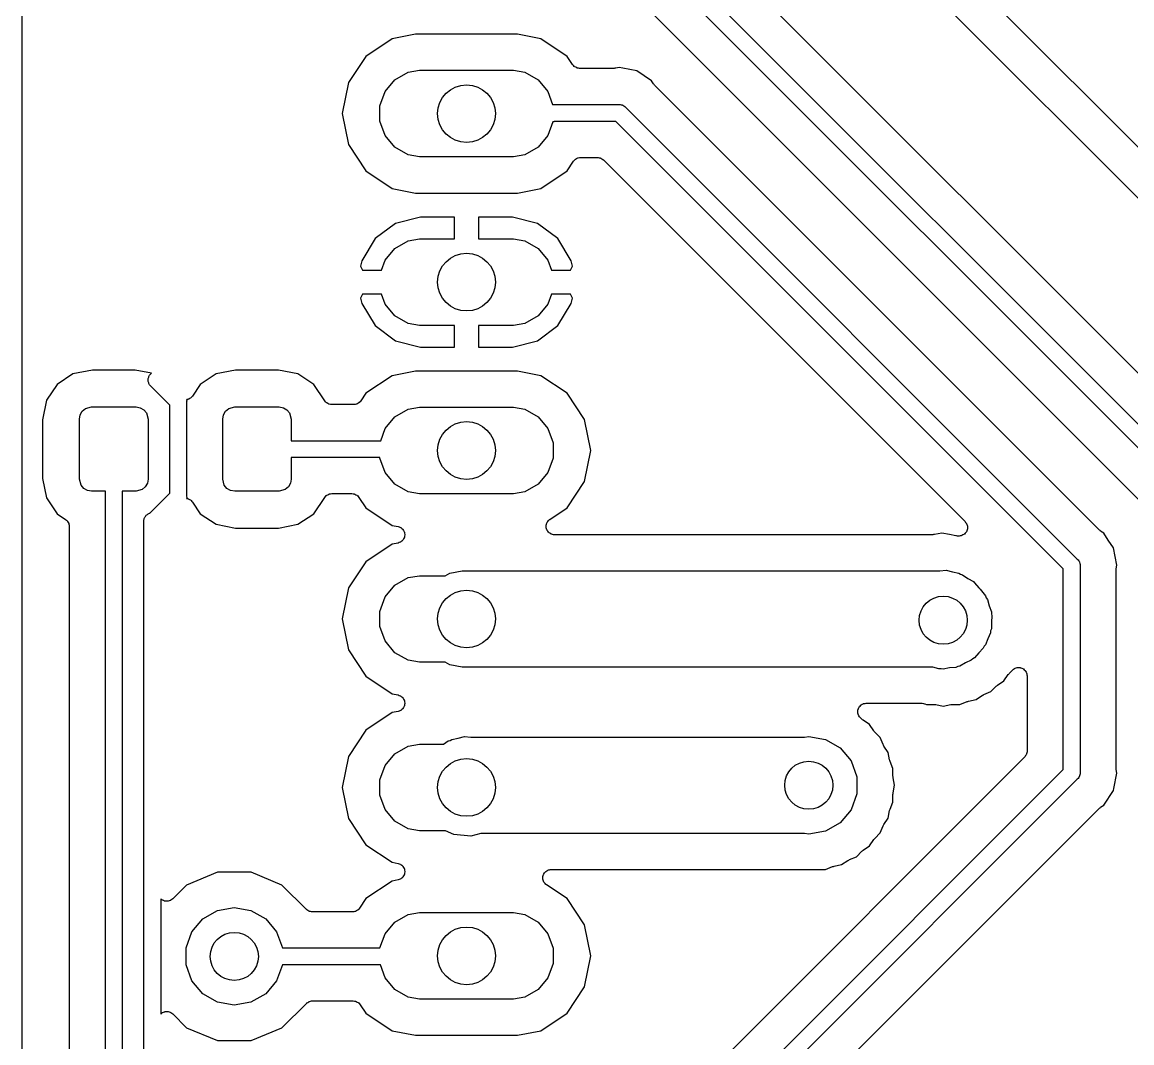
# Model space of a CAD drawing. Extents: x 82 to 161, y -171 to -33.
# Drawn here: x 82.33 to 105.39, y -71.52 to -50.31 of the extents above; entities that cross this region are included whole.
import ezdxf

# ---------------------------------------------------------------- set-up
doc = ezdxf.new("R2010")
doc.units = 0
doc.header["$MEASUREMENT"] = 0
doc.layers.add('BLACK', color=7, linetype='CONTINUOUS')

msp = doc.modelspace()

# ---------------------------------------------------------------- linework, layer by layer
at = {"layer": 'BLACK', "linetype": 'CONTINUOUS'}
for p, q in [((82.334, -170.411), (82.334, -33.6779)), ((110.613, -58.0017), (98.1718, -45.561)), ((110.823, -64.4615), (92.4735, -46.112)), ((92.9685, -46.112), (111.116, -64.2599)), ((109.105, -61.188), (94.1393, -46.2222)), ((97.735, -46.1848), (109.989, -58.4385)), ((93.9641, -48.6633), (110.022, -64.7209)), ((90.0232, -50.6577), (89.4774, -51.0224)), ((90.5045, -50.562), (90.0232, -50.6577)), ((92.6295, -50.562), (90.5045, -50.562)), ((93.1108, -50.6577), (92.6295, -50.562)), ((93.6566, -51.0224), (93.1108, -50.6577)), ((89.4774, -51.0224), (89.1127, -51.5682)), ((93.7714, -51.1942), (93.6566, -51.0224)), ((90.0796, -51.5119), (90.3544, -51.3532)), ((90.3544, -51.3532), (90.5883, -51.312)), ((90.5883, -51.312), (92.5457, -51.312)), ((92.5457, -51.312), (92.7796, -51.3532)), ((92.7796, -51.3532), (93.0544, -51.5119)), ((93.7885, -51.2121), (93.7714, -51.1942)), ((93.8044, -51.2311), (93.7885, -51.2121)), ((93.8094, -51.234), (93.8044, -51.2311)), ((93.8134, -51.2381), (93.8094, -51.234)), ((93.8356, -51.2491), (93.8134, -51.2381)), ((93.857, -51.2614), (93.8356, -51.2491)), ((93.8627, -51.2625), (93.857, -51.2614)), ((93.8679, -51.265), (93.8627, -51.2625)), ((93.8925, -51.2677), (93.8679, -51.265)), ((93.9169, -51.272), (93.8925, -51.2677)), ((94.6337, -51.272), (93.9169, -51.272)), ((94.6506, -51.269), (94.6337, -51.272)), ((94.6678, -51.2686), (94.6506, -51.269)), ((94.742, -51.2539), (94.6678, -51.2686)), ((94.8162, -51.2686), (94.742, -51.2539)), ((95.1029, -51.3257), (94.8162, -51.2686)), ((95.4089, -51.5301), (95.1029, -51.3257)), ((89.1127, -51.5682), (88.9847, -52.212)), ((89.8756, -51.7551), (90.0796, -51.5119)), ((93.0544, -51.5119), (93.2584, -51.7551)), ((95.4509, -51.593), (95.4089, -51.5301)), ((95.4628, -51.6054), (95.4509, -51.593)), ((95.4727, -51.6195), (95.4628, -51.6054)), ((104.717, -60.8643), (95.4727, -51.6195)), ((89.767, -52.0533), (89.8756, -51.7551)), ((93.2584, -51.7551), (93.3556, -52.022)), ((89.767, -52.3707), (89.767, -52.0533)), ((93.3556, -52.022), (94.7344, -52.022)), ((94.7344, -52.022), (94.7575, -52.02)), ((94.7575, -52.02), (94.7799, -52.026)), ((94.7799, -52.026), (94.8028, -52.03)), ((94.8028, -52.03), (94.8096, -52.0339)), ((94.8096, -52.0339), (94.8171, -52.036)), ((94.8171, -52.036), (94.8361, -52.0493)), ((94.8361, -52.0493), (94.8562, -52.0609)), ((94.8562, -52.0609), (94.8711, -52.0787)), ((94.8711, -52.0787), (104.258, -61.4659)), ((88.9847, -52.212), (89.1127, -52.8558)), ((89.8756, -52.6689), (89.767, -52.3707)), ((93.3628, -52.3823), (93.2584, -52.6689)), ((93.3818, -52.379), (93.3628, -52.3823)), ((93.3885, -52.3751), (93.3818, -52.379)), ((93.3961, -52.373), (93.3885, -52.3751)), ((93.3976, -52.372), (93.3961, -52.373)), ((94.6695, -52.372), (93.3976, -52.372)), ((103.965, -61.6675), (94.6695, -52.372)), ((90.0796, -52.9121), (89.8756, -52.6689)), ((93.2584, -52.6689), (93.0544, -52.9121)), ((89.1127, -52.8558), (89.4774, -53.4016)), ((90.3544, -53.0708), (90.0796, -52.9121)), ((93.0544, -52.9121), (92.7796, -53.0708)), ((90.5883, -53.112), (90.3544, -53.0708)), ((92.5457, -53.112), (90.5883, -53.112)), ((92.7796, -53.0708), (92.5457, -53.112)), ((93.6566, -53.4016), (93.7914, -53.1998)), ((93.7914, -53.1998), (93.8085, -53.1819)), ((93.8085, -53.1819), (93.8244, -53.1629)), ((93.8244, -53.1629), (93.8295, -53.16)), ((93.8295, -53.16), (93.8335, -53.1559)), ((93.8335, -53.1559), (93.8556, -53.1449)), ((93.8556, -53.1449), (93.8771, -53.1326)), ((93.8771, -53.1326), (93.8828, -53.1315)), ((93.8828, -53.1315), (93.888, -53.129)), ((93.888, -53.129), (93.9126, -53.1263)), ((93.9126, -53.1263), (93.9369, -53.122)), ((93.9369, -53.122), (94.2864, -53.122)), ((94.2864, -53.122), (94.2939, -53.1233)), ((94.2939, -53.1233), (94.3016, -53.1227)), ((94.3016, -53.1227), (94.3237, -53.1286)), ((94.3237, -53.1286), (94.3462, -53.1326)), ((94.3462, -53.1326), (94.3529, -53.1364)), ((94.3529, -53.1364), (94.3603, -53.1384)), ((94.3603, -53.1384), (94.3791, -53.1515)), ((94.3791, -53.1515), (94.3989, -53.1629)), ((94.3989, -53.1629), (94.4038, -53.1688)), ((94.4038, -53.1688), (94.4101, -53.1733)), ((94.4101, -53.1733), (101.926, -60.6893)), ((89.4774, -53.4016), (90.0232, -53.7663)), ((93.1108, -53.7663), (93.6566, -53.4016)), ((90.0232, -53.7663), (90.5045, -53.862)), ((90.5045, -53.862), (92.6295, -53.862)), ((92.6295, -53.862), (93.1108, -53.7663)), ((90.6136, -54.362), (90.0904, -54.4931)), ((91.317, -54.362), (90.6136, -54.362)), ((91.317, -54.812), (91.317, -54.362)), ((91.817, -54.362), (91.817, -54.812)), ((92.5204, -54.362), (91.817, -54.362)), ((93.0436, -54.4931), (92.5204, -54.362)), ((90.0904, -54.4931), (89.6678, -54.8065)), ((93.4662, -54.8065), (93.0436, -54.4931)), ((89.6678, -54.8065), (89.3919, -55.267)), ((90.0796, -55.0119), (90.3544, -54.8532)), ((90.3544, -54.8532), (90.5883, -54.812)), ((90.5883, -54.812), (91.317, -54.812)), ((91.817, -54.812), (92.5457, -54.812)), ((92.5457, -54.812), (92.7796, -54.8532)), ((92.7796, -54.8532), (93.0544, -55.0119)), ((93.7421, -55.267), (93.4662, -54.8065)), ((89.8756, -55.2551), (90.0796, -55.0119)), ((93.0544, -55.0119), (93.2584, -55.2551)), ((89.3919, -55.267), (89.3614, -55.3788)), ((89.8002, -55.462), (89.8756, -55.2551)), ((93.2584, -55.2551), (93.3338, -55.462)), ((93.7726, -55.3788), (93.7421, -55.267)), ((89.3614, -55.3788), (89.4055, -55.462)), ((89.4055, -55.462), (89.8002, -55.462)), ((93.3338, -55.462), (93.7285, -55.462)), ((93.7285, -55.462), (93.7726, -55.3788)), ((89.4055, -55.962), (89.3614, -56.0452)), ((89.8002, -55.962), (89.4055, -55.962)), ((89.8756, -56.1689), (89.8002, -55.962)), ((93.3338, -55.962), (93.2584, -56.1689)), ((93.7285, -55.962), (93.3338, -55.962)), ((93.7726, -56.0452), (93.7285, -55.962)), ((89.3614, -56.0452), (89.3919, -56.157)), ((89.3919, -56.157), (89.6678, -56.6175)), ((90.0796, -56.4121), (89.8756, -56.1689)), ((93.2584, -56.1689), (93.0544, -56.4121)), ((93.4662, -56.6175), (93.7421, -56.157)), ((93.7421, -56.157), (93.7726, -56.0452)), ((90.3544, -56.5708), (90.0796, -56.4121)), ((93.0544, -56.4121), (92.7796, -56.5708)), ((89.6678, -56.6175), (90.0904, -56.9309)), ((90.5883, -56.612), (90.3544, -56.5708)), ((91.317, -56.612), (90.5883, -56.612)), ((91.317, -57.062), (91.317, -56.612)), ((92.5457, -56.612), (91.817, -56.612)), ((91.817, -56.612), (91.817, -57.062)), ((92.7796, -56.5708), (92.5457, -56.612)), ((93.0436, -56.9309), (93.4662, -56.6175)), ((90.0904, -56.9309), (90.6136, -57.062)), ((92.5204, -57.062), (93.0436, -56.9309)), ((90.6136, -57.062), (91.317, -57.062)), ((91.817, -57.062), (92.5204, -57.062)), ((83.3867, -57.6195), (83.0575, -57.8395)), ((83.7922, -57.5389), (83.3867, -57.6195)), ((84.6828, -57.5389), (83.7922, -57.5389)), ((85.0213, -57.6062), (84.6828, -57.5389)), ((84.9822, -57.6454), (84.9932, -57.6344)), ((84.9932, -57.6344), (85.0213, -57.6062)), ((84.9932, -57.6344), (84.9932, -57.6344)), ((86.3617, -57.6195), (86.0325, -57.8395)), ((86.7672, -57.5389), (86.3617, -57.6195)), ((87.6578, -57.5389), (86.7672, -57.5389)), ((88.0633, -57.6195), (87.6578, -57.5389)), ((88.3925, -57.8395), (88.0633, -57.6195)), ((90.5045, -57.562), (90.0232, -57.6577)), ((92.6295, -57.562), (90.5045, -57.562)), ((93.1108, -57.6577), (92.6295, -57.562)), ((83.0575, -57.8395), (82.8375, -58.1687)), ((84.9507, -57.7318), (84.9547, -57.7168)), ((84.9521, -57.7473), (84.9507, -57.7318)), ((84.9507, -57.7628), (84.9521, -57.7473)), ((84.9547, -57.7778), (84.9507, -57.7628)), ((84.9547, -57.7168), (84.9561, -57.7013)), ((84.9561, -57.7933), (84.9547, -57.7778)), ((84.9561, -57.7013), (84.9627, -57.6872)), ((84.9627, -57.8074), (84.9561, -57.7933)), ((84.9627, -57.6872), (84.9667, -57.6722)), ((84.9667, -57.8224), (84.9627, -57.8074)), ((84.9667, -57.6722), (84.9756, -57.6594)), ((84.9756, -57.8351), (84.9667, -57.8224)), ((84.9756, -57.6594), (84.9822, -57.6454)), ((84.9822, -57.8492), (84.9756, -57.8351)), ((84.9932, -57.8602), (84.9822, -57.8492)), ((85.4, -58.267), (84.9932, -57.8602)), ((84.9932, -57.8602), (84.9932, -57.8602)), ((86.0325, -57.8395), (85.8705, -58.0819)), ((88.6195, -58.1792), (88.3925, -57.8395)), ((90.0232, -57.6577), (89.4774, -58.0224)), ((93.6566, -58.0224), (93.1108, -57.6577)), ((85.8573, -58.0957), (85.846, -58.1111)), ((85.8705, -58.0819), (85.8573, -58.0957)), ((89.4774, -58.0224), (89.3726, -58.1792)), ((94.0213, -58.5682), (93.6566, -58.0224)), ((82.8375, -58.1687), (82.7569, -58.5742)), ((83.65, -58.3405), (83.775, -58.307)), ((83.775, -58.307), (84.7, -58.307)), ((84.7, -58.307), (84.7855, -58.3221)), ((84.7855, -58.3221), (84.8607, -58.3655)), ((85.4, -60.097), (85.4, -58.267)), ((85.755, -58.1548), (85.7461, -58.157)), ((85.7461, -58.157), (85.752, -58.1791)), ((85.752, -58.1791), (85.75, -58.2022)), ((85.75, -58.2022), (85.75, -60.1618)), ((85.774, -58.1527), (85.755, -58.1548)), ((85.7843, -58.1476), (85.774, -58.1527)), ((85.7955, -58.1449), (85.7843, -58.1476)), ((85.8114, -58.1343), (85.7955, -58.1449)), ((85.8285, -58.1259), (85.8114, -58.1343)), ((85.8364, -58.1175), (85.8285, -58.1259)), ((85.846, -58.1111), (85.8364, -58.1175)), ((86.625, -58.3405), (86.75, -58.307)), ((86.75, -58.307), (87.675, -58.307)), ((87.675, -58.307), (87.7605, -58.3221)), ((87.7605, -58.3221), (87.8357, -58.3655)), ((88.6366, -58.1971), (88.6195, -58.1792)), ((88.6525, -58.2161), (88.6366, -58.1971)), ((88.6575, -58.2189), (88.6525, -58.2161)), ((88.6615, -58.2231), (88.6575, -58.2189)), ((88.6837, -58.2341), (88.6615, -58.2231)), ((88.7051, -58.2464), (88.6837, -58.2341)), ((88.7108, -58.2475), (88.7051, -58.2464)), ((88.716, -58.25), (88.7108, -58.2475)), ((88.7406, -58.2527), (88.716, -58.25)), ((88.765, -58.257), (88.7406, -58.2527)), ((89.2271, -58.257), (88.765, -58.257)), ((89.2515, -58.2527), (89.2271, -58.257)), ((89.2761, -58.25), (89.2515, -58.2527)), ((89.2813, -58.2475), (89.2761, -58.25)), ((89.287, -58.2464), (89.2813, -58.2475)), ((89.3084, -58.2341), (89.287, -58.2464)), ((89.3306, -58.2231), (89.3084, -58.2341)), ((89.3346, -58.2189), (89.3306, -58.2231)), ((89.3396, -58.2161), (89.3346, -58.2189)), ((89.3555, -58.1971), (89.3396, -58.2161)), ((89.3726, -58.1792), (89.3555, -58.1971)), ((90.3544, -58.3532), (90.5883, -58.312)), ((90.5883, -58.312), (92.5457, -58.312)), ((92.5457, -58.312), (92.7796, -58.3532)), ((83.525, -58.557), (83.5401, -58.4715)), ((83.525, -59.807), (83.525, -58.557)), ((83.5401, -58.4715), (83.5835, -58.3963)), ((83.5835, -58.3963), (83.65, -58.3405)), ((84.8607, -58.3655), (84.9165, -58.432)), ((84.9165, -58.432), (84.95, -58.557)), ((84.95, -58.557), (84.95, -59.807)), ((86.5, -58.557), (86.5151, -58.4715)), ((86.5, -59.807), (86.5, -58.557)), ((86.5151, -58.4715), (86.5585, -58.3963)), ((86.5585, -58.3963), (86.625, -58.3405)), ((87.8357, -58.3655), (87.8915, -58.432)), ((87.8915, -58.432), (87.925, -58.557)), ((87.925, -58.557), (87.925, -59.007)), ((89.8756, -58.7551), (90.0796, -58.5119)), ((90.0796, -58.5119), (90.3544, -58.3532)), ((92.7796, -58.3532), (93.0544, -58.5119)), ((93.0544, -58.5119), (93.2584, -58.7551)), ((82.7569, -58.5742), (82.7569, -59.7898)), ((89.7839, -59.007), (89.8756, -58.7551)), ((93.2584, -58.7551), (93.367, -59.0533)), ((94.1493, -59.212), (94.0213, -58.5682)), ((87.925, -59.007), (89.7839, -59.007)), ((93.367, -59.0533), (93.367, -59.3707)), ((94.0213, -59.8558), (94.1493, -59.212)), ((89.767, -59.357), (87.925, -59.357)), ((87.925, -59.357), (87.925, -59.807)), ((89.767, -59.3707), (89.767, -59.357)), ((89.8756, -59.6689), (89.767, -59.3707)), ((93.367, -59.3707), (93.2584, -59.6689)), ((90.0796, -59.9121), (89.8756, -59.6689)), ((93.2584, -59.6689), (93.0544, -59.9121)), ((82.7569, -59.7898), (82.8375, -60.1953)), ((83.5585, -59.932), (83.525, -59.807)), ((83.6143, -59.9985), (83.5585, -59.932)), ((84.9349, -59.8925), (84.8915, -59.9677)), ((84.95, -59.807), (84.9349, -59.8925)), ((86.5335, -59.932), (86.5, -59.807)), ((86.5893, -59.9985), (86.5335, -59.932)), ((87.9099, -59.8925), (87.8665, -59.9677)), ((87.925, -59.807), (87.9099, -59.8925)), ((90.3544, -60.0708), (90.0796, -59.9121)), ((93.0544, -59.9121), (92.7796, -60.0708)), ((93.6566, -60.4016), (94.0213, -59.8558)), ((83.6895, -60.0419), (83.6143, -59.9985)), ((83.775, -60.057), (83.6895, -60.0419)), ((84.0625, -60.057), (83.775, -60.057)), ((84.0625, -91.454), (84.0625, -60.057)), ((84.7, -60.057), (84.4125, -60.057)), ((84.4125, -60.057), (84.4125, -91.454)), ((84.825, -60.0235), (84.7, -60.057)), ((84.8915, -59.9677), (84.825, -60.0235)), ((84.9831, -60.5139), (85.4, -60.097)), ((85.75, -60.1618), (85.752, -60.1849)), ((86.6645, -60.0419), (86.5893, -59.9985)), ((86.75, -60.057), (86.6645, -60.0419)), ((87.675, -60.057), (86.75, -60.057)), ((87.8, -60.0235), (87.675, -60.057)), ((87.8665, -59.9677), (87.8, -60.0235)), ((88.6195, -60.1848), (88.6366, -60.1669)), ((88.6366, -60.1669), (88.6525, -60.1479)), ((88.6525, -60.1479), (88.6575, -60.145)), ((88.6575, -60.145), (88.6615, -60.1409)), ((88.6615, -60.1409), (88.6837, -60.1299)), ((88.6837, -60.1299), (88.7051, -60.1176)), ((88.7051, -60.1176), (88.7108, -60.1165)), ((88.7108, -60.1165), (88.716, -60.114)), ((88.716, -60.114), (88.7406, -60.1113)), ((88.7406, -60.1113), (88.765, -60.107)), ((88.765, -60.107), (89.187, -60.107)), ((89.187, -60.107), (89.2114, -60.1113)), ((89.2114, -60.1113), (89.236, -60.114)), ((89.236, -60.114), (89.2412, -60.1165)), ((89.2412, -60.1165), (89.2469, -60.1176)), ((89.2469, -60.1176), (89.2683, -60.1299)), ((89.2683, -60.1299), (89.2905, -60.1409)), ((89.2905, -60.1409), (89.2945, -60.145)), ((89.2945, -60.145), (89.2995, -60.1479)), ((89.2995, -60.1479), (89.3154, -60.1669)), ((89.3154, -60.1669), (89.3325, -60.1848)), ((90.5883, -60.112), (90.3544, -60.0708)), ((92.5457, -60.112), (90.5883, -60.112)), ((92.7796, -60.0708), (92.5457, -60.112)), ((82.8375, -60.1953), (83.0575, -60.5245)), ((85.752, -60.1849), (85.7461, -60.207)), ((85.7461, -60.207), (85.755, -60.2092)), ((85.755, -60.2092), (85.774, -60.2113)), ((85.774, -60.2113), (85.7843, -60.2164)), ((85.7843, -60.2164), (85.7955, -60.2191)), ((85.7955, -60.2191), (85.8114, -60.2297)), ((85.8114, -60.2297), (85.8285, -60.2381)), ((85.8285, -60.2381), (85.8364, -60.2465)), ((85.8364, -60.2465), (85.846, -60.2529)), ((85.846, -60.2529), (85.8573, -60.2683)), ((85.8573, -60.2683), (85.8705, -60.2821)), ((85.8705, -60.2821), (86.0325, -60.5245)), ((88.3925, -60.5245), (88.6195, -60.1848)), ((89.3325, -60.1848), (89.4774, -60.4016)), ((89.4774, -60.4016), (90.0232, -60.7663)), ((93.2975, -60.6415), (93.6566, -60.4016)), ((83.0575, -60.5245), (83.2347, -60.6429)), ((84.8625, -60.6512), (84.8678, -60.6365)), ((84.8678, -60.6365), (84.8705, -60.6212)), ((84.8705, -60.6212), (84.8783, -60.6078)), ((84.8783, -60.6078), (84.8836, -60.5932)), ((84.8836, -60.5932), (84.8936, -60.5812)), ((84.8936, -60.5812), (84.9014, -60.5678)), ((84.9014, -60.5678), (84.9133, -60.5578)), ((84.9133, -60.5578), (84.9233, -60.5459)), ((84.9233, -60.5459), (84.9368, -60.5381)), ((84.9368, -60.5381), (84.9487, -60.5281)), ((84.9487, -60.5281), (84.9633, -60.5228)), ((84.9633, -60.5228), (84.9767, -60.515)), ((84.9767, -60.515), (84.9831, -60.5139)), ((86.0325, -60.5245), (86.3617, -60.7445)), ((88.0633, -60.7445), (88.3925, -60.5245)), ((83.2347, -60.6429), (83.2526, -60.66)), ((83.2526, -60.66), (83.2716, -60.6759)), ((83.2716, -60.6759), (83.2745, -60.6809)), ((83.2745, -60.6809), (83.2786, -60.6849)), ((83.2786, -60.6849), (83.2896, -60.7071)), ((83.2896, -60.7071), (83.3019, -60.7286)), ((83.3019, -60.7286), (83.303, -60.7343)), ((83.303, -60.7343), (83.3055, -60.7394)), ((83.3055, -60.7394), (83.3082, -60.764)), ((83.3082, -60.764), (83.3125, -60.7884)), ((83.3125, -60.7884), (83.3125, -90.7226)), ((84.8625, -60.6667), (84.8625, -60.6512)), ((84.8625, -82.1614), (84.8625, -60.6667)), ((86.3617, -60.7445), (86.7672, -60.8251)), ((86.7672, -60.8251), (87.6578, -60.8251)), ((87.6578, -60.8251), (88.0633, -60.7445)), ((90.0232, -60.7663), (90.1443, -60.7904)), ((90.1443, -60.7904), (90.1692, -60.8)), ((90.1692, -60.8), (90.1944, -60.8086)), ((90.1944, -60.8086), (90.1974, -60.811)), ((90.1974, -60.811), (90.201, -60.8124)), ((90.201, -60.8124), (90.221, -60.83)), ((90.221, -60.83), (90.2418, -60.8466)), ((90.2418, -60.8466), (90.2438, -60.8499)), ((90.2438, -60.8499), (90.2467, -60.8525)), ((90.2467, -60.8525), (90.2595, -60.8758)), ((93.2201, -60.7984), (93.2224, -60.7776)), ((93.2224, -60.8078), (93.2201, -60.7984)), ((93.2224, -60.7566), (93.2257, -60.7476)), ((93.2224, -60.7776), (93.2224, -60.7566)), ((93.2224, -60.8174), (93.2224, -60.8078)), ((93.2296, -60.8371), (93.2224, -60.8174)), ((93.2257, -60.7476), (93.2267, -60.738)), ((93.2267, -60.738), (93.236, -60.7192)), ((93.2346, -60.8575), (93.2296, -60.8371)), ((93.2399, -60.8655), (93.2346, -60.8575)), ((93.236, -60.7192), (93.2432, -60.6995)), ((93.2432, -60.8745), (93.2399, -60.8655)), ((93.2432, -60.6995), (93.2494, -60.6921)), ((93.2494, -60.6921), (93.2536, -60.6835)), ((93.2536, -60.6835), (93.2688, -60.669)), ((93.2688, -60.669), (93.2823, -60.6529)), ((93.2823, -60.6529), (93.2906, -60.6481)), ((93.2906, -60.6481), (93.2975, -60.6415)), ((101.926, -60.6893), (101.939, -60.708)), ((101.939, -60.708), (101.954, -60.7255)), ((101.954, -60.7255), (101.957, -60.7327)), ((101.957, -60.7327), (101.961, -60.739)), ((101.961, -60.739), (101.967, -60.7611)), ((101.971, -60.8583), (101.962, -60.879)), ((101.967, -60.7611), (101.975, -60.7826)), ((101.972, -60.8506), (101.971, -60.8583)), ((101.975, -60.8434), (101.972, -60.8506)), ((101.975, -60.7826), (101.975, -60.7903)), ((101.975, -60.7903), (101.977, -60.7977)), ((101.977, -60.7977), (101.975, -60.8205)), ((101.975, -60.8205), (101.975, -60.8434)), ((104.732, -60.8742), (104.717, -60.8643)), ((90.221, -61.094), (90.201, -61.1116)), ((90.2418, -61.0774), (90.221, -61.094)), ((90.2438, -61.0741), (90.2418, -61.0774)), ((90.2467, -61.0715), (90.2438, -61.0741)), ((90.2595, -61.0482), (90.2467, -61.0715)), ((90.2595, -60.8758), (90.2733, -60.8986)), ((90.2733, -61.0254), (90.2595, -61.0482)), ((90.2733, -60.8986), (90.2741, -60.9024)), ((90.2741, -61.0216), (90.2733, -61.0254)), ((90.2741, -60.9024), (90.2759, -60.9057)), ((90.2759, -61.0183), (90.2741, -61.0216)), ((90.2759, -60.9057), (90.28, -60.9321)), ((90.28, -60.9919), (90.2759, -61.0183)), ((90.28, -60.9321), (90.2852, -60.9582)), ((90.2852, -60.9658), (90.28, -60.9919)), ((90.2852, -60.9582), (90.2846, -60.962)), ((90.2846, -60.962), (90.2852, -60.9658)), ((93.2567, -60.8906), (93.2432, -60.8745)), ((93.2683, -60.908), (93.2567, -60.8906)), ((93.2761, -60.9137), (93.2683, -60.908)), ((93.2823, -60.9211), (93.2761, -60.9137)), ((93.3004, -60.9315), (93.2823, -60.9211)), ((93.3174, -60.944), (93.3004, -60.9315)), ((93.3266, -60.9466), (93.3174, -60.944)), ((93.3349, -60.9514), (93.3266, -60.9466)), ((93.3556, -60.9551), (93.3349, -60.9514)), ((93.3757, -60.961), (93.3556, -60.9551)), ((93.3853, -60.9603), (93.3757, -60.961)), ((93.3948, -60.962), (93.3853, -60.9603)), ((101.257, -60.962), (93.3948, -60.962)), ((101.274, -60.959), (101.257, -60.962)), ((101.292, -60.9586), (101.274, -60.959)), ((101.447, -60.9277), (101.292, -60.9586)), ((101.602, -60.9586), (101.447, -60.9277)), ((101.733, -60.9846), (101.602, -60.9586)), ((101.602, -60.9586), (101.602, -60.9586)), ((101.75, -60.985), (101.733, -60.9846)), ((101.767, -60.988), (101.75, -60.985)), ((101.802, -60.988), (101.767, -60.988)), ((101.825, -60.984), (101.802, -60.988)), ((101.848, -60.982), (101.825, -60.984)), ((101.855, -60.9788), (101.848, -60.982)), ((101.862, -60.9774), (101.855, -60.9788)), ((101.882, -60.966), (101.862, -60.9774)), ((101.903, -60.9564), (101.882, -60.966)), ((101.908, -60.9509), (101.903, -60.9564)), ((101.915, -60.9471), (101.908, -60.9509)), ((101.93, -60.9295), (101.915, -60.9471)), ((101.946, -60.9134), (101.93, -60.9295)), ((101.949, -60.9064), (101.946, -60.9134)), ((101.954, -60.9005), (101.949, -60.9064)), ((101.962, -60.879), (101.954, -60.9005)), ((104.744, -60.8861), (104.732, -60.8742)), ((104.807, -60.9281), (104.744, -60.8861)), ((104.903, -61.0718), (104.807, -60.9281)), ((105.011, -61.2341), (104.903, -61.0718)), ((104.903, -61.0718), (104.903, -61.0718)), ((90.0232, -61.1577), (89.4774, -61.5224)), ((90.1443, -61.1336), (90.0232, -61.1577)), ((90.1692, -61.124), (90.1443, -61.1336)), ((90.1944, -61.1154), (90.1692, -61.124)), ((90.1974, -61.113), (90.1944, -61.1154)), ((90.201, -61.1116), (90.1974, -61.113)), ((105.083, -61.595), (105.011, -61.2341)), ((89.4774, -61.5224), (89.1127, -62.0682)), ((104.258, -61.4659), (104.276, -61.4808)), ((104.276, -61.4808), (104.288, -61.5009)), ((104.288, -61.5009), (104.301, -61.5199)), ((104.301, -61.5199), (104.303, -61.5275)), ((104.303, -61.5275), (104.307, -61.5342)), ((104.307, -61.5342), (104.311, -61.5571)), ((104.311, -61.5571), (104.317, -61.5795)), ((91.1258, -61.812), (91.2197, -61.7578)), ((91.2197, -61.7578), (91.4795, -61.712)), ((91.4795, -61.712), (101.403, -61.712)), ((101.403, -61.712), (101.535, -61.7004)), ((101.535, -61.7004), (101.664, -61.7348)), ((101.664, -61.7348), (101.794, -61.7578)), ((101.794, -61.7578), (101.833, -61.7801)), ((101.833, -61.7801), (101.876, -61.7917)), ((101.876, -61.7917), (101.985, -61.8678)), ((103.965, -65.8405), (103.965, -61.6675)), ((104.317, -61.5795), (104.315, -61.6026)), ((104.315, -61.6026), (104.315, -65.9054)), ((105.065, -61.7033), (105.068, -61.6864)), ((105.065, -65.8047), (105.065, -61.7033)), ((105.068, -61.6692), (105.083, -61.595)), ((105.068, -61.6864), (105.068, -61.6692)), ((89.8756, -62.2551), (90.0796, -62.0119)), ((90.0796, -62.0119), (90.3544, -61.8532)), ((90.3544, -61.8532), (90.5883, -61.812)), ((90.5883, -61.812), (91.1258, -61.812)), ((101.985, -61.8678), (102.1, -61.9341)), ((102.1, -61.9341), (102.118, -61.9555)), ((102.118, -61.9555), (102.126, -61.9601)), ((102.126, -61.9601), (102.211, -62.0618)), ((89.1127, -62.0682), (88.9847, -62.712)), ((89.767, -62.5533), (89.8756, -62.2551)), ((102.211, -62.0618), (102.242, -62.0928)), ((102.242, -62.0928), (102.267, -62.1286)), ((102.267, -62.1286), (102.352, -62.2303)), ((102.352, -62.2303), (102.368, -62.2723)), ((102.368, -62.2723), (102.393, -62.3089)), ((102.393, -62.3089), (102.428, -62.437)), ((102.428, -62.437), (102.473, -62.5617)), ((88.9847, -62.712), (89.1127, -63.3558)), ((89.767, -62.8707), (89.767, -62.5533)), ((102.473, -62.5617), (102.473, -62.6064)), ((102.473, -62.6064), (102.485, -62.6495)), ((102.485, -62.6495), (102.473, -62.7816)), ((89.8756, -63.1689), (89.767, -62.8707)), ((102.473, -62.9143), (102.458, -62.9563)), ((102.473, -62.7816), (102.473, -62.9143)), ((90.0796, -63.4121), (89.8756, -63.1689)), ((102.398, -63.121), (102.352, -63.2457)), ((102.454, -63.0008), (102.398, -63.121)), ((102.458, -62.9563), (102.454, -63.0008)), ((89.1127, -63.3558), (89.4774, -63.9016)), ((102.305, -63.3204), (102.211, -63.4142)), ((102.324, -63.2799), (102.305, -63.3204)), ((102.352, -63.2457), (102.324, -63.2799)), ((90.3544, -63.5708), (90.0796, -63.4121)), ((90.5883, -63.612), (90.3544, -63.5708)), ((91.1258, -63.612), (90.5883, -63.612)), ((91.2197, -63.6662), (91.1258, -63.612)), ((101.935, -63.6259), (101.82, -63.6922)), ((102.055, -63.5698), (101.935, -63.6259)), ((102.087, -63.5382), (102.055, -63.5698)), ((102.126, -63.5159), (102.087, -63.5382)), ((102.211, -63.4142), (102.126, -63.5159)), ((91.4795, -63.712), (91.2197, -63.6662)), ((101.238, -63.712), (91.4795, -63.712)), ((101.256, -63.7152), (101.238, -63.712)), ((101.385, -63.7496), (101.256, -63.7152)), ((101.429, -63.7457), (101.385, -63.7496)), ((101.473, -63.7534), (101.429, -63.7457)), ((101.604, -63.7304), (101.473, -63.7534)), ((101.736, -63.7188), (101.604, -63.7304)), ((101.776, -63.6999), (101.736, -63.7188)), ((101.82, -63.6922), (101.776, -63.6999)), ((102.735, -63.9997), (102.823, -63.8679)), ((102.823, -63.8679), (102.835, -63.8555)), ((102.835, -63.8555), (102.844, -63.8414)), ((102.844, -63.8414), (102.916, -63.7696)), ((102.916, -63.7696), (102.935, -63.7565)), ((102.935, -63.7565), (102.953, -63.7418)), ((102.953, -63.7418), (102.96, -63.7392)), ((102.96, -63.7392), (102.966, -63.7348)), ((102.966, -63.7348), (102.988, -63.7288)), ((102.988, -63.7288), (103.01, -63.721)), ((103.01, -63.721), (103.017, -63.721)), ((103.017, -63.721), (103.025, -63.719)), ((103.025, -63.719), (103.048, -63.721)), ((103.048, -63.721), (103.07, -63.721)), ((103.07, -63.721), (103.078, -63.7237)), ((103.078, -63.7237), (103.085, -63.7243)), ((103.085, -63.7243), (103.106, -63.734)), ((103.106, -63.734), (103.128, -63.7418)), ((103.128, -63.7418), (103.133, -63.7468)), ((103.133, -63.7468), (103.14, -63.75)), ((103.14, -63.75), (103.157, -63.7662)), ((103.157, -63.7662), (103.174, -63.7809)), ((103.174, -63.7809), (103.178, -63.7875)), ((103.178, -63.7875), (103.183, -63.793)), ((103.183, -63.793), (103.193, -63.8137)), ((103.193, -63.8137), (103.204, -63.8335)), ((103.204, -63.8335), (103.206, -63.8411)), ((103.206, -63.8411), (103.209, -63.8481)), ((103.209, -63.8481), (103.211, -63.8708)), ((89.4774, -63.9016), (90.0232, -64.2663)), ((102.576, -64.1095), (102.59, -64.0996)), ((102.59, -64.0996), (102.603, -64.0877)), ((102.603, -64.0877), (102.735, -63.9997)), ((103.211, -63.8708), (103.215, -63.8934)), ((103.215, -63.8934), (103.215, -65.4574)), ((90.0232, -64.2663), (90.1443, -64.2904)), ((90.1443, -64.2904), (90.1692, -64.3)), ((90.1692, -64.3), (90.1944, -64.3086)), ((90.1944, -64.3086), (90.1974, -64.311)), ((90.1974, -64.311), (90.201, -64.3124)), ((90.201, -64.3124), (90.221, -64.33)), ((90.221, -64.33), (90.2418, -64.3466)), ((102.156, -64.3865), (102.288, -64.2984)), ((102.288, -64.2984), (102.303, -64.2915)), ((102.303, -64.2915), (102.318, -64.2822)), ((102.318, -64.2822), (102.464, -64.2216)), ((102.464, -64.2216), (102.576, -64.1095)), ((90.2418, -64.3466), (90.2438, -64.3499)), ((90.2438, -64.3499), (90.2467, -64.3525)), ((90.2467, -64.3525), (90.2595, -64.3758)), ((90.2595, -64.5482), (90.2467, -64.5715)), ((90.2595, -64.3758), (90.2733, -64.3986)), ((90.2733, -64.5254), (90.2595, -64.5482)), ((90.2733, -64.3986), (90.2741, -64.4024)), ((90.2741, -64.5216), (90.2733, -64.5254)), ((90.2741, -64.4024), (90.2759, -64.4057)), ((90.2759, -64.5183), (90.2741, -64.5216)), ((90.2759, -64.4057), (90.28, -64.4321)), ((90.28, -64.4919), (90.2759, -64.5183)), ((90.28, -64.4321), (90.2852, -64.4582)), ((90.2852, -64.4658), (90.28, -64.4919)), ((90.2852, -64.4582), (90.2846, -64.462)), ((90.2846, -64.462), (90.2852, -64.4658)), ((99.712, -64.571), (99.7198, -64.5495)), ((99.7198, -64.5495), (99.7248, -64.5436)), ((99.7248, -64.5436), (99.728, -64.5366)), ((99.728, -64.5366), (99.7442, -64.5205)), ((99.7442, -64.5205), (99.7589, -64.5029)), ((99.7589, -64.5029), (99.7655, -64.4991)), ((99.7655, -64.4991), (99.771, -64.4936)), ((99.771, -64.4936), (99.7917, -64.484)), ((99.7917, -64.484), (99.8115, -64.4726)), ((99.8115, -64.4726), (99.8191, -64.4712)), ((99.8191, -64.4712), (99.8261, -64.468)), ((99.8261, -64.468), (99.8488, -64.466)), ((99.8488, -64.466), (99.8714, -64.462)), ((99.8714, -64.462), (101.027, -64.462)), ((101.027, -64.462), (101.031, -64.4627)), ((101.031, -64.4627), (101.035, -64.4622)), ((101.035, -64.4622), (101.061, -64.4679)), ((101.061, -64.4679), (101.087, -64.4726)), ((101.087, -64.4726), (101.091, -64.4745)), ((101.091, -64.4745), (101.094, -64.4753)), ((101.094, -64.4753), (101.125, -64.488)), ((101.125, -64.488), (101.283, -64.488)), ((101.283, -64.488), (101.3, -64.491)), ((101.3, -64.491), (101.318, -64.4914)), ((101.318, -64.4914), (101.473, -64.5223)), ((101.473, -64.5223), (101.628, -64.4914)), ((101.628, -64.4914), (101.646, -64.491)), ((101.646, -64.491), (101.663, -64.488)), ((101.663, -64.488), (101.821, -64.488)), ((101.821, -64.488), (101.968, -64.4273)), ((101.968, -64.4273), (101.984, -64.4236)), ((101.984, -64.4236), (102, -64.4174)), ((102, -64.4174), (102.156, -64.3865)), ((90.0232, -64.6577), (89.4774, -65.0224)), ((90.1443, -64.6336), (90.0232, -64.6577)), ((90.1692, -64.624), (90.1443, -64.6336)), ((90.1944, -64.6154), (90.1692, -64.624)), ((90.1974, -64.613), (90.1944, -64.6154)), ((90.201, -64.6116), (90.1974, -64.613)), ((90.221, -64.594), (90.201, -64.6116)), ((90.2418, -64.5774), (90.221, -64.594)), ((90.2438, -64.5741), (90.2418, -64.5774)), ((90.2467, -64.5715), (90.2438, -64.5741)), ((99.697, -64.6523), (99.699, -64.6295)), ((99.699, -64.6597), (99.697, -64.6523)), ((99.699, -64.6066), (99.7017, -64.5994)), ((99.699, -64.6295), (99.699, -64.6066)), ((99.699, -64.6674), (99.699, -64.6597)), ((99.7068, -64.6889), (99.699, -64.6674)), ((99.7017, -64.5994), (99.7023, -64.5917)), ((99.7023, -64.5917), (99.712, -64.571)), ((99.7128, -64.711), (99.7068, -64.6889)), ((99.7172, -64.7173), (99.7128, -64.711)), ((99.7198, -64.7245), (99.7172, -64.7173)), ((99.7345, -64.742), (99.7198, -64.7245)), ((99.7476, -64.7607), (99.7345, -64.742)), ((99.7824, -64.7955), (99.7476, -64.7607)), ((99.7965, -64.8054), (99.7824, -64.7955)), ((99.8089, -64.8173), (99.7965, -64.8054)), ((99.9407, -64.9053), (99.8089, -64.8173)), ((100.029, -65.0371), (99.9407, -64.9053)), ((89.4774, -65.0224), (89.1127, -65.5682)), ((91.0896, -65.312), (91.1829, -65.2467)), ((91.1829, -65.2467), (91.226, -65.2351)), ((91.226, -65.2351), (91.2647, -65.2128)), ((91.2647, -65.2128), (91.3954, -65.1898)), ((91.3954, -65.1898), (91.5235, -65.1554)), ((91.5235, -65.1554), (91.6556, -65.167)), ((91.6556, -65.167), (98.5915, -65.167)), ((98.5915, -65.167), (98.679, -65.1516)), ((98.679, -65.1516), (99.0263, -65.2128)), ((99.0263, -65.2128), (99.3317, -65.3891)), ((100.041, -65.0495), (100.029, -65.0371)), ((100.05, -65.0636), (100.041, -65.0495)), ((100.163, -65.1757), (100.05, -65.0636)), ((100.223, -65.3221), (100.163, -65.1757)), ((90.0796, -65.5119), (90.3544, -65.3532)), ((90.3544, -65.3532), (90.5883, -65.312)), ((90.5883, -65.312), (91.0896, -65.312)), ((99.3317, -65.3891), (99.5584, -65.6593)), ((100.232, -65.3367), (100.223, -65.3221)), ((100.239, -65.3524), (100.232, -65.3367)), ((100.327, -65.4842), (100.239, -65.3524)), ((103.214, -65.4726), (103.208, -65.4947)), ((103.215, -65.4574), (103.214, -65.4649)), ((103.214, -65.4649), (103.214, -65.4726)), ((89.1127, -65.5682), (88.9847, -66.212)), ((89.8756, -65.7551), (90.0796, -65.5119)), ((103.164, -65.5811), (93.1401, -75.6047)), ((99.5584, -65.6593), (99.679, -65.9907)), ((100.358, -65.6396), (100.327, -65.4842)), ((100.365, -65.6557), (100.358, -65.6396)), ((100.368, -65.6725), (100.365, -65.6557)), ((100.429, -65.8189), (100.368, -65.6725)), ((103.168, -65.5748), (103.164, -65.5811)), ((103.174, -65.5699), (103.168, -65.5748)), ((103.185, -65.5501), (103.174, -65.5699)), ((103.199, -65.5313), (103.185, -65.5501)), ((103.201, -65.5239), (103.199, -65.5313)), ((103.204, -65.5172), (103.201, -65.5239)), ((103.208, -65.4947), (103.204, -65.5172)), ((89.767, -66.0533), (89.8756, -65.7551)), ((93.3995, -76.406), (103.965, -65.8405)), ((100.429, -65.9774), (100.429, -65.8189)), ((104.317, -65.9285), (104.311, -65.9509)), ((104.315, -65.9054), (104.317, -65.9285)), ((105.019, -66.2347), (105.083, -65.913)), ((105.068, -65.8216), (105.065, -65.8047)), ((105.068, -65.8388), (105.068, -65.8216)), ((105.083, -65.913), (105.068, -65.8388)), ((89.767, -66.3707), (89.767, -66.0533)), ((104.258, -66.0421), (93.6011, -76.6993)), ((99.679, -65.9907), (99.679, -66.3433)), ((100.432, -65.9944), (100.429, -65.9774)), ((100.432, -66.0116), (100.432, -65.9944)), ((100.463, -66.167), (100.432, -66.0116)), ((100.432, -66.3224), (100.463, -66.167)), ((104.276, -66.0272), (104.258, -66.0421)), ((104.288, -66.0071), (104.276, -66.0272)), ((104.301, -65.9881), (104.288, -66.0071)), ((104.303, -65.9805), (104.301, -65.9881)), ((104.307, -65.9738), (104.303, -65.9805)), ((104.311, -65.9509), (104.307, -65.9738)), ((88.9847, -66.212), (89.1127, -66.8558)), ((89.8756, -66.6689), (89.767, -66.3707)), ((99.679, -66.3433), (99.5584, -66.6747)), ((100.429, -66.3566), (100.432, -66.3396)), ((100.429, -66.5151), (100.429, -66.3566)), ((100.432, -66.3396), (100.432, -66.3224)), ((104.807, -66.5799), (105.011, -66.2739)), ((105.011, -66.2739), (105.019, -66.2347)), ((105.019, -66.2347), (105.019, -66.2347)), ((100.368, -66.6615), (100.429, -66.5151)), ((104.717, -66.6437), (104.732, -66.6338)), ((104.732, -66.6338), (104.744, -66.6219)), ((104.744, -66.6219), (104.807, -66.5799)), ((89.1127, -66.8558), (89.4774, -67.4016)), ((90.0796, -66.9121), (89.8756, -66.6689)), ((94.7496, -76.6115), (104.717, -66.6437)), ((99.5584, -66.6747), (99.3317, -66.9449)), ((100.239, -66.9816), (100.327, -66.8498)), ((100.327, -66.8498), (100.358, -66.6944)), ((100.358, -66.6944), (100.365, -66.6783)), ((100.365, -66.6783), (100.368, -66.6615)), ((90.3544, -67.0708), (90.0796, -66.9121)), ((90.5883, -67.112), (90.3544, -67.0708)), ((99.3317, -66.9449), (99.0263, -67.1212)), ((100.163, -67.1583), (100.223, -67.0119)), ((100.223, -67.0119), (100.232, -66.9973)), ((100.232, -66.9973), (100.239, -66.9816)), ((91.1309, -67.112), (90.5883, -67.112)), ((91.3042, -67.1928), (91.1309, -67.112)), ((91.6555, -67.2236), (91.3042, -67.1928)), ((91.8666, -67.167), (91.6555, -67.2236)), ((98.5915, -67.167), (91.8666, -67.167)), ((98.679, -67.1824), (98.5915, -67.167)), ((99.0263, -67.1212), (98.679, -67.1824)), ((99.9407, -67.4287), (100.029, -67.2969)), ((100.029, -67.2969), (100.041, -67.2845)), ((100.041, -67.2845), (100.05, -67.2704)), ((100.05, -67.2704), (100.163, -67.1583)), ((89.4774, -67.4016), (90.0232, -67.7663)), ((99.6703, -67.6506), (99.7824, -67.5385)), ((99.7824, -67.5385), (99.7965, -67.5286)), ((99.7965, -67.5286), (99.8089, -67.5167)), ((99.8089, -67.5167), (99.9407, -67.4287)), ((90.0232, -67.7663), (90.1443, -67.7904)), ((99.3618, -67.8155), (99.4936, -67.7274)), ((99.4936, -67.7274), (99.5093, -67.7205)), ((99.5093, -67.7205), (99.5239, -67.7112)), ((99.5239, -67.7112), (99.6703, -67.6506)), ((86.3929, -67.973), (85.7497, -68.2394)), ((87.0891, -67.973), (86.3929, -67.973)), ((87.7323, -68.2394), (87.0891, -67.973)), ((90.1443, -67.7904), (90.1692, -67.8)), ((90.1692, -67.8), (90.1944, -67.8086)), ((90.1944, -67.8086), (90.1974, -67.811)), ((90.1974, -67.811), (90.201, -67.8124)), ((90.201, -67.8124), (90.221, -67.83)), ((90.221, -67.83), (90.2418, -67.8466)), ((90.2418, -67.8466), (90.2438, -67.8499)), ((90.2438, -67.8499), (90.2467, -67.8525)), ((90.2467, -67.8525), (90.2595, -67.8758)), ((90.2595, -67.8758), (90.2733, -67.8986)), ((90.2733, -67.8986), (90.2741, -67.9024)), ((90.2741, -67.9024), (90.2759, -67.9057)), ((90.2759, -68.0183), (90.2741, -68.0216)), ((90.2759, -67.9057), (90.28, -67.9321)), ((90.28, -67.9919), (90.2759, -68.0183)), ((90.28, -67.9321), (90.2852, -67.9582)), ((90.2852, -67.9658), (90.28, -67.9919)), ((90.2852, -67.9582), (90.2846, -67.962)), ((90.2846, -67.962), (90.2852, -67.9658)), ((93.1672, -68.0215), (93.1726, -68.0135)), ((93.1726, -68.0135), (93.1759, -68.0045)), ((93.1759, -68.0045), (93.1893, -67.9884)), ((93.1893, -67.9884), (93.201, -67.971)), ((93.201, -67.971), (93.2087, -67.9653)), ((93.2087, -67.9653), (93.2149, -67.9579)), ((93.2149, -67.9579), (93.2331, -67.9474)), ((93.2331, -67.9474), (93.25, -67.935)), ((93.25, -67.935), (93.2592, -67.9324)), ((93.2592, -67.9324), (93.2676, -67.9276)), ((93.2676, -67.9276), (93.2882, -67.9239)), ((93.2882, -67.9239), (93.3084, -67.918)), ((93.3084, -67.918), (93.3179, -67.9187)), ((93.3179, -67.9187), (93.3274, -67.917)), ((93.3274, -67.917), (99.0271, -67.917)), ((99.0271, -67.917), (99.1735, -67.8563)), ((99.1735, -67.8563), (99.1903, -67.8526)), ((99.1903, -67.8526), (99.2064, -67.8464)), ((99.2064, -67.8464), (99.3618, -67.8155)), ((85.7497, -68.2394), (85.4612, -68.5279)), ((88.2396, -68.7467), (87.7323, -68.2394)), ((90.0232, -68.1577), (89.4774, -68.5224)), ((90.1443, -68.1336), (90.0232, -68.1577)), ((90.1692, -68.124), (90.1443, -68.1336)), ((90.1944, -68.1154), (90.1692, -68.124)), ((90.1974, -68.113), (90.1944, -68.1154)), ((90.201, -68.1116), (90.1974, -68.113)), ((90.221, -68.094), (90.201, -68.1116)), ((90.2418, -68.0774), (90.221, -68.094)), ((90.2438, -68.0741), (90.2418, -68.0774)), ((90.2467, -68.0715), (90.2438, -68.0741)), ((90.2595, -68.0482), (90.2467, -68.0715)), ((90.2733, -68.0254), (90.2595, -68.0482)), ((90.2741, -68.0216), (90.2733, -68.0254)), ((93.1528, -68.0806), (93.1551, -68.0712)), ((93.1551, -68.1014), (93.1528, -68.0806)), ((93.1551, -68.0616), (93.1622, -68.0419)), ((93.1551, -68.0712), (93.1551, -68.0616)), ((93.1551, -68.1224), (93.1551, -68.1014)), ((93.1584, -68.1314), (93.1551, -68.1224)), ((93.1594, -68.141), (93.1584, -68.1314)), ((93.1687, -68.1598), (93.1594, -68.141)), ((93.1622, -68.0419), (93.1672, -68.0215)), ((93.1759, -68.1795), (93.1687, -68.1598)), ((93.182, -68.1869), (93.1759, -68.1795)), ((93.1863, -68.1955), (93.182, -68.1869)), ((93.2014, -68.21), (93.1863, -68.1955)), ((93.2149, -68.2261), (93.2014, -68.21)), ((93.2232, -68.2309), (93.2149, -68.2261)), ((93.2302, -68.2375), (93.2232, -68.2309)), ((93.6566, -68.5224), (93.2302, -68.2375)), ((85.221, -68.5313), (85.2125, -68.5242)), ((85.2125, -68.5242), (85.2125, -70.9218)), ((85.2371, -68.5475), (85.221, -68.5313)), ((85.2441, -68.5507), (85.2371, -68.5475)), ((85.25, -68.5557), (85.2441, -68.5507)), ((85.2715, -68.5635), (85.25, -68.5557)), ((85.2922, -68.5732), (85.2715, -68.5635)), ((85.2999, -68.5738), (85.2922, -68.5732)), ((85.3071, -68.5765), (85.2999, -68.5738)), ((85.33, -68.5765), (85.3071, -68.5765)), ((85.3528, -68.5785), (85.33, -68.5765)), ((85.3602, -68.5765), (85.3528, -68.5785)), ((85.3679, -68.5765), (85.3602, -68.5765)), ((85.3894, -68.5687), (85.3679, -68.5765)), ((85.4115, -68.5627), (85.3894, -68.5687)), ((85.4178, -68.5583), (85.4115, -68.5627)), ((85.425, -68.5557), (85.4178, -68.5583)), ((85.4425, -68.541), (85.425, -68.5557)), ((85.4612, -68.5279), (85.4425, -68.541)), ((86.3937, -68.7688), (86.741, -68.7076)), ((86.741, -68.7076), (87.0883, -68.7688)), ((89.4774, -68.5224), (89.3452, -68.7202)), ((94.0213, -69.0682), (93.6566, -68.5224)), ((86.0883, -68.9451), (86.3937, -68.7688)), ((87.0883, -68.7688), (87.3937, -68.9451)), ((88.2459, -68.7512), (88.2396, -68.7467)), ((88.2509, -68.7571), (88.2459, -68.7512)), ((88.2707, -68.7685), (88.2509, -68.7571)), ((88.2894, -68.7816), (88.2707, -68.7685)), ((88.2968, -68.7836), (88.2894, -68.7816)), ((88.3035, -68.7874), (88.2968, -68.7836)), ((88.326, -68.7914), (88.3035, -68.7874)), ((88.3481, -68.7973), (88.326, -68.7914)), ((88.3558, -68.7967), (88.3481, -68.7973)), ((88.3634, -68.798), (88.3558, -68.7967)), ((89.1997, -68.798), (88.3634, -68.798)), ((89.2241, -68.7937), (89.1997, -68.798)), ((89.2487, -68.791), (89.2241, -68.7937)), ((89.2539, -68.7884), (89.2487, -68.791)), ((89.2596, -68.7874), (89.2539, -68.7884)), ((89.281, -68.7751), (89.2596, -68.7874)), ((89.3032, -68.7641), (89.281, -68.7751)), ((89.3072, -68.76), (89.3032, -68.7641)), ((89.3122, -68.7571), (89.3072, -68.76)), ((89.3281, -68.7381), (89.3122, -68.7571)), ((89.3452, -68.7202), (89.3281, -68.7381)), ((90.0796, -69.0119), (90.3544, -68.8532)), ((90.3544, -68.8532), (90.5883, -68.812)), ((90.5883, -68.812), (92.5457, -68.812)), ((92.5457, -68.812), (92.7796, -68.8532)), ((92.7796, -68.8532), (93.0544, -69.0119)), ((85.8616, -69.2153), (86.0883, -68.9451)), ((87.3937, -68.9451), (87.6204, -69.2153)), ((89.8756, -69.2551), (90.0796, -69.0119)), ((93.0544, -69.0119), (93.2584, -69.2551)), ((94.1493, -69.712), (94.0213, -69.0682)), ((85.741, -69.5467), (85.8616, -69.2153)), ((87.6204, -69.2153), (87.741, -69.5467)), ((89.7689, -69.548), (89.8756, -69.2551)), ((93.2584, -69.2551), (93.367, -69.5533)), ((85.741, -69.8993), (85.741, -69.5467)), ((87.741, -69.5467), (87.741, -69.548)), ((87.741, -69.548), (89.7689, -69.548)), ((93.367, -69.5533), (93.367, -69.8707)), ((94.0213, -70.3558), (94.1493, -69.712)), ((85.8616, -70.2307), (85.741, -69.8993)), ((87.741, -69.8993), (87.6204, -70.2307)), ((89.7769, -69.898), (87.741, -69.898)), ((87.741, -69.898), (87.741, -69.8993)), ((89.8756, -70.1689), (89.7769, -69.898)), ((93.367, -69.8707), (93.2584, -70.1689)), ((86.0883, -70.5009), (85.8616, -70.2307)), ((87.6204, -70.2307), (87.3937, -70.5009)), ((90.0796, -70.4121), (89.8756, -70.1689)), ((93.2584, -70.1689), (93.0544, -70.4121)), ((86.3937, -70.6772), (86.0883, -70.5009)), ((87.3937, -70.5009), (87.0883, -70.6772)), ((90.3544, -70.5708), (90.0796, -70.4121)), ((93.0544, -70.4121), (92.7796, -70.5708)), ((93.6566, -70.9016), (94.0213, -70.3558)), ((86.741, -70.7384), (86.3937, -70.6772)), ((87.0883, -70.6772), (86.741, -70.7384)), ((87.7323, -71.2066), (88.2396, -70.6993)), ((88.2396, -70.6993), (88.2459, -70.6948)), ((88.2459, -70.6948), (88.2509, -70.6889)), ((88.2509, -70.6889), (88.2707, -70.6775)), ((88.2707, -70.6775), (88.2894, -70.6644)), ((88.2894, -70.6644), (88.2968, -70.6624)), ((88.2968, -70.6624), (88.3035, -70.6586)), ((88.3035, -70.6586), (88.326, -70.6546)), ((88.326, -70.6546), (88.3481, -70.6487)), ((88.3481, -70.6487), (88.3558, -70.6493)), ((88.3558, -70.6493), (88.3634, -70.648)), ((88.3634, -70.648), (89.2144, -70.648)), ((89.2144, -70.648), (89.2388, -70.6523)), ((89.2388, -70.6523), (89.2634, -70.655)), ((89.2634, -70.655), (89.2686, -70.6576)), ((89.2686, -70.6576), (89.2743, -70.6586)), ((89.2743, -70.6586), (89.2957, -70.6709)), ((89.2957, -70.6709), (89.3179, -70.6819)), ((89.3179, -70.6819), (89.3219, -70.686)), ((89.3219, -70.686), (89.3269, -70.6889)), ((89.3269, -70.6889), (89.3428, -70.7079)), ((89.3428, -70.7079), (89.3599, -70.7258)), ((89.3599, -70.7258), (89.4774, -70.9016)), ((90.5883, -70.612), (90.3544, -70.5708)), ((92.5457, -70.612), (90.5883, -70.612)), ((92.7796, -70.5708), (92.5457, -70.612)), ((85.2125, -70.9218), (85.221, -70.9147)), ((85.221, -70.9147), (85.2371, -70.8985)), ((85.2371, -70.8985), (85.2441, -70.8953)), ((85.2441, -70.8953), (85.25, -70.8903)), ((85.25, -70.8903), (85.2715, -70.8825)), ((85.2715, -70.8825), (85.2922, -70.8728)), ((85.2922, -70.8728), (85.2999, -70.8722)), ((85.2999, -70.8722), (85.3071, -70.8695)), ((85.3071, -70.8695), (85.33, -70.8695)), ((85.33, -70.8695), (85.3528, -70.8675)), ((85.3528, -70.8675), (85.3602, -70.8695)), ((85.3602, -70.8695), (85.3679, -70.8695)), ((85.3679, -70.8695), (85.3894, -70.8773)), ((85.3894, -70.8773), (85.4115, -70.8833)), ((85.4115, -70.8833), (85.4178, -70.8877)), ((85.4178, -70.8877), (85.425, -70.8903)), ((85.425, -70.8903), (85.4425, -70.905)), ((85.4425, -70.905), (85.4612, -70.9181)), ((85.4612, -70.9181), (85.7497, -71.2066)), ((89.4774, -70.9016), (90.0232, -71.2663)), ((93.1108, -71.2663), (93.6566, -70.9016)), ((85.7497, -71.2066), (86.3929, -71.473)), ((87.0891, -71.473), (87.7323, -71.2066)), ((86.3929, -71.473), (87.0891, -71.473)), ((90.0232, -71.2663), (90.5045, -71.362)), ((90.5045, -71.362), (92.6295, -71.362)), ((92.6295, -71.362), (93.1108, -71.2663))]:
    msp.add_line(p, q, dxfattribs=at)
at = {"layer": 'BLACK'}
for centre, radius in [((91.567, -52.212), 0.6), ((91.567, -55.712), 0.6), ((91.567, -59.212), 0.6), ((91.567, -62.712), 0.6), ((101.473, -62.738), 0.5), ((91.567, -66.212), 0.6), ((98.679, -66.167), 0.5), ((91.567, -69.712), 0.6), ((86.741, -69.723), 0.5)]:
    msp.add_circle(centre, radius, dxfattribs=at)

doc.saveas('drawing.dxf')
